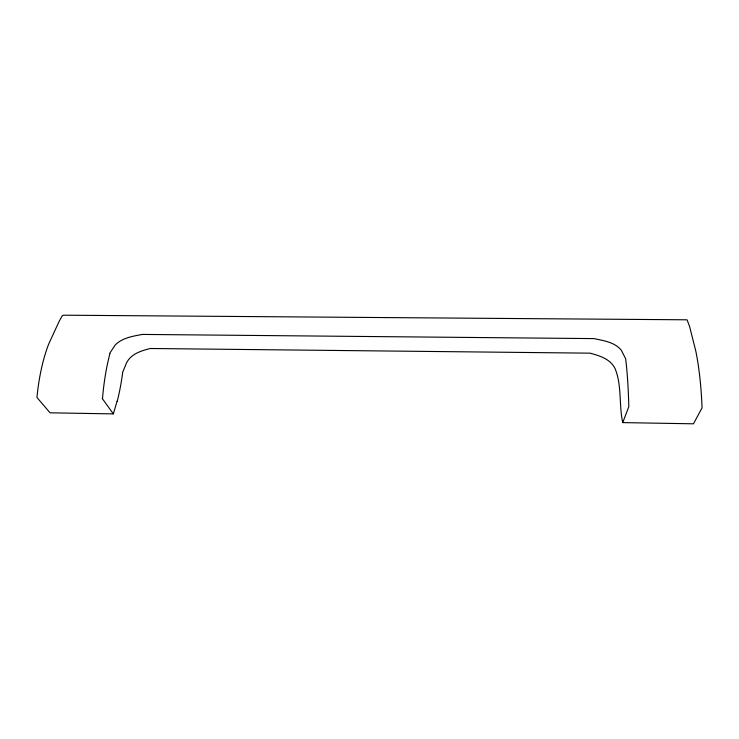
<?xml version="1.0" encoding="UTF-8"?>
<svg xmlns="http://www.w3.org/2000/svg" width="739" height="739" viewBox="0 0 739 739"><rect width="100%" height="100%" fill="white"/><g stroke="black" fill="none" stroke-linecap="round" stroke-linejoin="round"><path stroke-width="1.11" d="M122.452 372.807L126.471 363.006C130.997 353.879 141.094 350.831 150.257 348.494L590.128 353.159C599.791 355.819 610.645 359.015 615.208 368.909C622.007 385.887 618.82 404.87 622.746 422.606L693.468 423.807L702.05 407.854A110.314 24.914 89.9 0 0 695.722 350.748L689.561 326.389L687.067 319.802L63.332 315.193L62.242 315.775L59.166 321.345L48.663 344.097A104.116 39.841 -87.9 0 0 36.95 397.48L50.058 412.815L113.353 413.895L117.095 401.138M622.746 422.606L628.806 406.709A109.631 17.45 -89.9 0 0 626.709 368.493L625.711 358.868L621.305 350.221C614.608 342.092 603.698 340.725 594.036 338.601L142.359 334.425C132.789 336.245 122.388 337.732 115.229 345.002L109.806 353.168M102.259 398.506L113.353 413.895M122.609 372.946A123.607 47.555 89.9 0 1 117.215 401.36M102.49 398.617A104.661 33.477 -88.1 0 1 109.954 353.528"/></g></svg>
